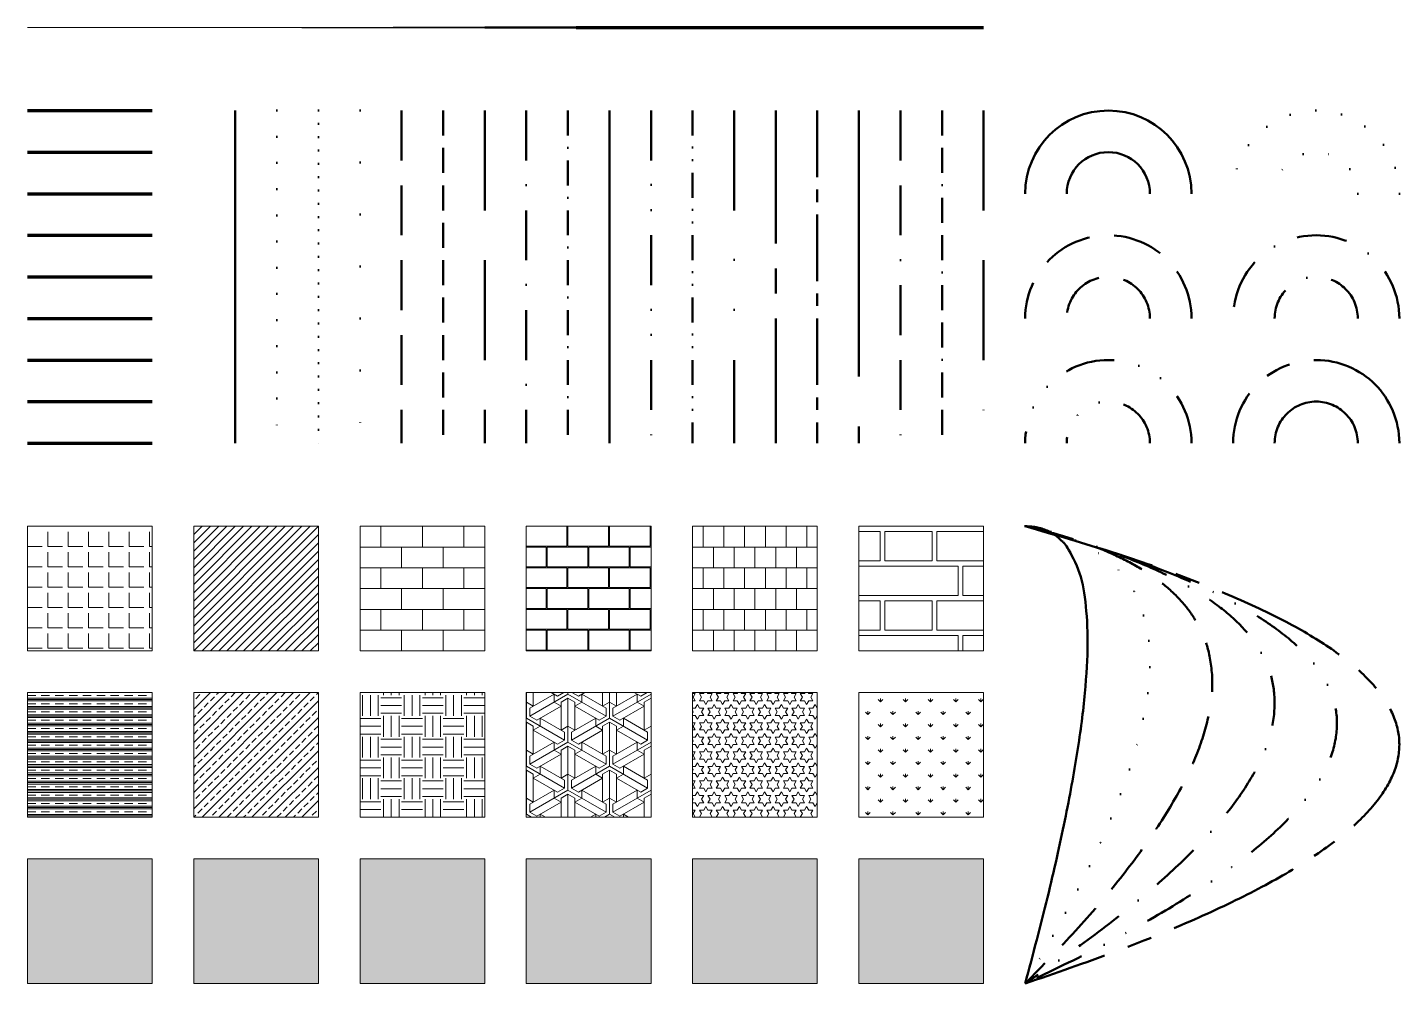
# Model space of a CAD drawing. Header units: millimetres. Extents: x 0 to 330, y -110 to 120.
import ezdxf

# ---------------------------------------------------------------- set-up
doc = ezdxf.new("R2010")
doc.units = ezdxf.units.MM
for name, pattern in [('BORDER', [42, 12, -6, 12, -5.95, 0.1, -5.95]), ('BORDER2', [21, 6, -3, 6, -2.95, 0.1, -2.95]), ('BORDERX2', [84, 24, -12, 24, -11.95, 0.1, -11.95]), ('CENTER', [50, 32, -6, 6, -6]), ('CENTER2', [25, 16, -3, 3, -3]), ('CENTERX2', [100, 64, -12, 12, -12]), ('DASHDOT', [24, 12, -5.95, 0.1, -5.95]), ('DASHDOT2', [12, 6, -2.95, 0.1, -2.95]), ('DASHED', [18, 12, -6]), ('DASHED2', [9, 6, -3]), ('DASHEDX2', [36, 24, -12]), ('DIVIDE', [30, 12, -5.9, 0.15, -5.9, 0.15, -5.9]), ('DIVIDE2', [15, 6, -2.9, 0.15, -2.9, 0.15, -2.9]), ('DIVIDEX2', [60, 24, -11.9, 0.15, -11.9, 0.15, -11.9]), ('DOT', [6.3, 0.1, -6.2]), ('DOT2', [3.2, 0.1, -3.1]), ('DOTX2', [12.5, 0.1, -12.4])]:
    doc.linetypes.add(name, pattern=pattern)
for name, color, linetype, lineweight, true_color in [('colors', 7, 'Continuous', 100, 0xffffff), ('hatch', 7, 'Continuous', 0, 0xffffff), ('hatch_cont', 7, 'Continuous', 0, 0xffffff), ('styles', 7, 'Continuous', 50, 0xffffff), ('widths', 7, 'Continuous', 0, 0xffffff)]:
    doc.layers.add(name, color=color, linetype=linetype, lineweight=lineweight, true_color=true_color)

msp = doc.modelspace()

# ---------------------------------------------------------------- hatches: boundary and pattern name
at = {"layer": 'hatch'}
h = msp.add_hatch(dxfattribs=at)
h.set_pattern_fill('ANGLE', color=256, scale=0.7, style=0)
h.set_pattern_definition([(0, (0, 0), (0, 4.8895), [3.556, -1.3335]), (90, (0, 0), (-4.8895, 3e-16), [3.556, -1.3335])])
h.paths.add_polyline_path([(0, 0), (30, 0), (30, -30), (0, -30)], flags=0)
h = msp.add_hatch(dxfattribs=at)
h.set_pattern_fill('ANSI31', color=256, scale=0.44542, style=0)
h.paths.add_polyline_path([(40, 0), (70, 0), (70, -30), (40, -30)], flags=0)
h = msp.add_hatch(dxfattribs=at)
h.set_pattern_fill('AR-B816', color=256, scale=0.024606, style=0)
h.paths.add_polyline_path([(80, 0), (110, 0), (110, -30), (80, -30)], flags=0)
h = msp.add_hatch(dxfattribs=at)
h.set_pattern_fill('AR-B816C', color=256, scale=0.024606, style=0)
h.paths.add_polyline_path([(120, 0), (150, 0), (150, -30), (120, -30)], flags=0)
h = msp.add_hatch(dxfattribs=at)
h.set_pattern_fill('AR-B88', color=256, scale=0.0246063, style=0)
h.paths.add_polyline_path([(160, 0), (190, 0), (190, -30), (160, -30)], flags=0)
h = msp.add_hatch(dxfattribs=at)
h.set_pattern_fill('AR-BRELM', color=256, scale=0.12303, style=0)
h.paths.add_polyline_path([(200, 0), (230, 0), (230, -30), (200, -30)], flags=0)
h = msp.add_hatch(dxfattribs=at)
h.set_pattern_fill('CLAY', color=256, scale=0.42, style=0)
h.paths.add_polyline_path([(0, -40), (30, -40), (30, -70), (0, -70)], flags=0)
h = msp.add_hatch(dxfattribs=at)
h.set_pattern_fill('ANSI33', color=256, scale=0.44542, style=0)
h.paths.add_polyline_path([(40, -40), (70, -40), (70, -70), (40, -70)], flags=0)
h = msp.add_hatch(dxfattribs=at)
h.set_pattern_fill('EARTH', color=256, scale=0.7874, style=0)
h.paths.add_polyline_path([(80, -40), (110, -40), (110, -70), (80, -70)], flags=0)
h = msp.add_hatch(dxfattribs=at)
h.set_pattern_fill('ESCHER', color=256, scale=0.37886, angle=-90, style=0)
h.paths.add_polyline_path([(120, -40), (150, -40), (150, -70), (120, -70)], flags=0)
h = msp.add_hatch(dxfattribs=at)
h.set_pattern_fill('STARS', color=256, scale=0.318228, style=0)
h.paths.add_polyline_path([(160, -40), (190, -40), (190, -70), (160, -70)], flags=0)
h = msp.add_hatch(dxfattribs=at)
h.set_pattern_fill('GRASS', color=256, scale=0.168, style=0)
h.paths.add_polyline_path([(200, -40), (230, -40), (230, -70), (200, -70)], flags=0)
msp.add_hatch(color=256, dxfattribs=at).paths.add_polyline_path([(0, -80), (30, -80), (30, -110), (0, -110)], flags=0)
at = {"layer": 'hatch', "true_color": 0xff0000}
msp.add_hatch(color=1, dxfattribs=at).paths.add_polyline_path([(40, -80), (70, -80), (70, -110), (40, -110)], flags=0)
at = {"layer": 'hatch', "true_color": 0xffff00}
msp.add_hatch(color=2, dxfattribs=at).paths.add_polyline_path([(80, -80), (110, -80), (110, -110), (80, -110)], flags=0)
at = {"layer": 'hatch', "true_color": 0x00ff00}
msp.add_hatch(color=3, dxfattribs=at).paths.add_polyline_path([(120, -80), (150, -80), (150, -110), (120, -110)], flags=0)
at = {"layer": 'hatch', "true_color": 0x00ffff}
msp.add_hatch(color=4, dxfattribs=at).paths.add_polyline_path([(160, -80), (190, -80), (190, -110), (160, -110)], flags=0)
at = {"layer": 'hatch', "true_color": 0x0000ff}
msp.add_hatch(color=5, dxfattribs=at).paths.add_polyline_path([(200, -80), (230, -80), (230, -110), (200, -110)], flags=0)

# ---------------------------------------------------------------- linework, layer by layer
at = {"layer": 'colors', "color": 1, "true_color": 0xff0000}
msp.add_line((0, 100), (30, 100), dxfattribs=at)
at = {"layer": 'colors', "color": 2, "true_color": 0xffff00}
msp.add_line((0, 90), (30, 90), dxfattribs=at)
at = {"layer": 'colors', "color": 3, "true_color": 0x00ff00}
msp.add_line((0, 80), (30, 80), dxfattribs=at)
at = {"layer": 'colors', "color": 4, "true_color": 0x00ffff}
msp.add_line((0, 70), (30, 70), dxfattribs=at)
at = {"layer": 'colors', "color": 5, "true_color": 0x0000ff}
msp.add_line((0, 60), (30, 60), dxfattribs=at)
at = {"layer": 'colors', "color": 6, "true_color": 0xff00ff}
msp.add_line((0, 50), (30, 50), dxfattribs=at)
at = {"layer": 'colors', "color": 7, "true_color": 0xffffff}
msp.add_line((0, 40), (30, 40), dxfattribs=at)
at = {"layer": 'colors', "color": 8, "true_color": 0x808080}
msp.add_line((0, 30), (30, 30), dxfattribs=at)
at = {"layer": 'colors', "color": 9, "true_color": 0xc0c0c0}
msp.add_line((0, 20), (30, 20), dxfattribs=at)
at = {"layer": 'hatch_cont'}
for p, q in [((0, 0), (30, 0)), ((0, -30), (0, 0)), ((30, 0), (30, -30)), ((40, 0), (70, 0)), ((40, -30), (40, 0)), ((70, 0), (70, -30)), ((80, 0), (110, 0)), ((80, -30), (80, 0)), ((110, 0), (110, -30)), ((120, 0), (150, 0)), ((120, -30), (120, 0)), ((150, 0), (150, -30)), ((160, 0), (190, 0)), ((160, -30), (160, 0)), ((190, 0), (190, -30)), ((200, 0), (230, 0)), ((200, -30), (200, 0)), ((230, 0), (230, -30)), ((30, -30), (0, -30)), ((70, -30), (40, -30)), ((110, -30), (80, -30)), ((150, -30), (120, -30)), ((190, -30), (160, -30)), ((230, -30), (200, -30)), ((0, -40), (30, -40)), ((0, -70), (0, -40)), ((30, -40), (30, -70)), ((40, -40), (70, -40)), ((40, -70), (40, -40)), ((70, -40), (70, -70)), ((80, -40), (110, -40)), ((80, -70), (80, -40)), ((110, -40), (110, -70)), ((120, -40), (150, -40)), ((120, -70), (120, -40)), ((150, -40), (150, -70)), ((160, -40), (190, -40)), ((160, -70), (160, -40)), ((190, -40), (190, -70)), ((200, -40), (230, -40)), ((200, -70), (200, -40)), ((230, -40), (230, -70)), ((30, -70), (0, -70)), ((70, -70), (40, -70)), ((110, -70), (80, -70)), ((150, -70), (120, -70)), ((190, -70), (160, -70)), ((230, -70), (200, -70)), ((0, -80), (30, -80)), ((0, -110), (0, -80)), ((30, -80), (30, -110)), ((40, -80), (70, -80)), ((40, -110), (40, -80)), ((70, -80), (70, -110)), ((80, -80), (110, -80)), ((80, -110), (80, -80)), ((110, -80), (110, -110)), ((120, -80), (150, -80)), ((120, -110), (120, -80)), ((150, -80), (150, -110)), ((160, -80), (190, -80)), ((160, -110), (160, -80)), ((190, -80), (190, -110)), ((200, -80), (230, -80)), ((200, -110), (200, -80)), ((230, -80), (230, -110)), ((30, -110), (0, -110)), ((70, -110), (40, -110)), ((110, -110), (80, -110)), ((150, -110), (120, -110)), ((190, -110), (160, -110)), ((230, -110), (200, -110))]:
    msp.add_line(p, q, dxfattribs=at)
at = {"layer": 'styles', "linetype": 'Continuous'}
for p, q in [((50, 100), (50, 20)), ((140, 100), (140, 20))]:
    msp.add_line(p, q, dxfattribs=at)
at = {"layer": 'styles', "linetype": 'DOT'}
msp.add_line((60, 100), (60, 20), dxfattribs=at)
at = {"layer": 'styles', "linetype": 'DOT2'}
msp.add_line((70, 100), (70, 20), dxfattribs=at)
at = {"layer": 'styles', "linetype": 'DOTX2'}
msp.add_line((80, 100), (80, 20), dxfattribs=at)
at = {"layer": 'styles', "linetype": 'DASHED'}
msp.add_line((90, 100), (90, 20), dxfattribs=at)
at = {"layer": 'styles', "linetype": 'DASHED2'}
msp.add_line((100, 100), (100, 20), dxfattribs=at)
at = {"layer": 'styles', "linetype": 'DASHEDX2'}
msp.add_line((110, 100), (110, 20), dxfattribs=at)
at = {"layer": 'styles', "linetype": 'DASHDOT'}
msp.add_line((120, 100), (120, 20), dxfattribs=at)
at = {"layer": 'styles', "linetype": 'DASHDOT2'}
msp.add_line((130, 100), (130, 20), dxfattribs=at)
at = {"layer": 'styles', "linetype": 'DIVIDE'}
msp.add_line((150, 100), (150, 20), dxfattribs=at)
at = {"layer": 'styles', "linetype": 'DIVIDE2'}
msp.add_line((160, 100), (160, 20), dxfattribs=at)
at = {"layer": 'styles', "linetype": 'DIVIDEX2'}
msp.add_line((170, 100), (170, 20), dxfattribs=at)
at = {"layer": 'styles', "linetype": 'CENTER'}
msp.add_line((180, 100), (180, 20), dxfattribs=at)
at = {"layer": 'styles', "linetype": 'CENTER2'}
msp.add_line((190, 100), (190, 20), dxfattribs=at)
at = {"layer": 'styles', "linetype": 'CENTERX2'}
msp.add_line((200, 100), (200, 20), dxfattribs=at)
at = {"layer": 'styles', "linetype": 'BORDER'}
msp.add_line((210, 100), (210, 20), dxfattribs=at)
at = {"layer": 'styles', "linetype": 'BORDER2'}
msp.add_line((220, 100), (220, 20), dxfattribs=at)
at = {"layer": 'styles', "linetype": 'BORDERX2'}
msp.add_line((230, 100), (230, 20), dxfattribs=at)
at = {"layer": 'styles', "linetype": 'Continuous'}
for radius in [20, 10]:
    msp.add_arc((260, 80), radius, 0, 180, dxfattribs=at)
at = {"layer": 'styles', "linetype": 'DOT'}
for radius in [20, 10]:
    msp.add_arc((310, 80), radius, 0, 180, dxfattribs=at)
at = {"layer": 'styles', "linetype": 'DASHED'}
for radius in [20, 10]:
    msp.add_arc((260, 50), radius, 0, 180, dxfattribs=at)
at = {"layer": 'styles', "linetype": 'DASHDOT'}
for radius in [20, 10]:
    msp.add_arc((310, 50), radius, 0, 180, dxfattribs=at)
at = {"layer": 'styles', "linetype": 'DIVIDE'}
for radius in [20, 10]:
    msp.add_arc((260, 20), radius, 0, 180, dxfattribs=at)
at = {"layer": 'styles', "linetype": 'CENTER'}
for radius in [20, 10]:
    msp.add_arc((310, 20), radius, 0, 180, dxfattribs=at)
at = {"layer": 'styles', "linetype": 'Continuous'}
msp.add_open_spline([(240, 0), (270, 0), (240, -110)], degree=2, dxfattribs=at)
at = {"layer": 'styles', "linetype": 'CENTER'}
msp.add_open_spline([(240, 0), (420, -50), (240, -110)], degree=2, dxfattribs=at)
at = {"layer": 'styles', "linetype": 'DIVIDE'}
msp.add_open_spline([(240, 0), (390, -40), (240, -110)], degree=2, dxfattribs=at)
at = {"layer": 'styles', "linetype": 'DASHDOT'}
msp.add_open_spline([(240, 0), (360, -30), (240, -110)], degree=2, dxfattribs=at)
at = {"layer": 'styles', "linetype": 'DASHED'}
msp.add_open_spline([(240, 0), (330, -20), (240, -110)], degree=2, dxfattribs=at)
at = {"layer": 'styles', "linetype": 'DOT'}
msp.add_open_spline([(240, 0), (300, -10), (240, -110)], degree=2, dxfattribs=at)
at = {"layer": 'widths', "lineweight": 0}
msp.add_line((0, 120), (22, 120), dxfattribs=at)
at = {"layer": 'widths', "lineweight": 13}
msp.add_line((22, 120), (44, 120), dxfattribs=at)
at = {"layer": 'widths', "lineweight": 18}
msp.add_line((44, 120), (66, 120), dxfattribs=at)
at = {"layer": 'widths', "lineweight": 25}
msp.add_line((66, 120), (88, 120), dxfattribs=at)
at = {"layer": 'widths', "lineweight": 35}
msp.add_line((88, 120), (110, 120), dxfattribs=at)
at = {"layer": 'widths', "lineweight": 50}
msp.add_line((110, 120), (132, 120), dxfattribs=at)
at = {"layer": 'widths', "lineweight": 70}
msp.add_line((132, 120), (154, 120), dxfattribs=at)
at = {"layer": 'widths', "lineweight": 100}
msp.add_line((154, 120), (176, 120), dxfattribs=at)
at = {"layer": 'widths', "lineweight": 140}
msp.add_line((176, 120), (198, 120), dxfattribs=at)
at = {"layer": 'widths', "lineweight": 200}
msp.add_line((198, 120), (230, 120), dxfattribs=at)

doc.saveas('drawing.dxf')
